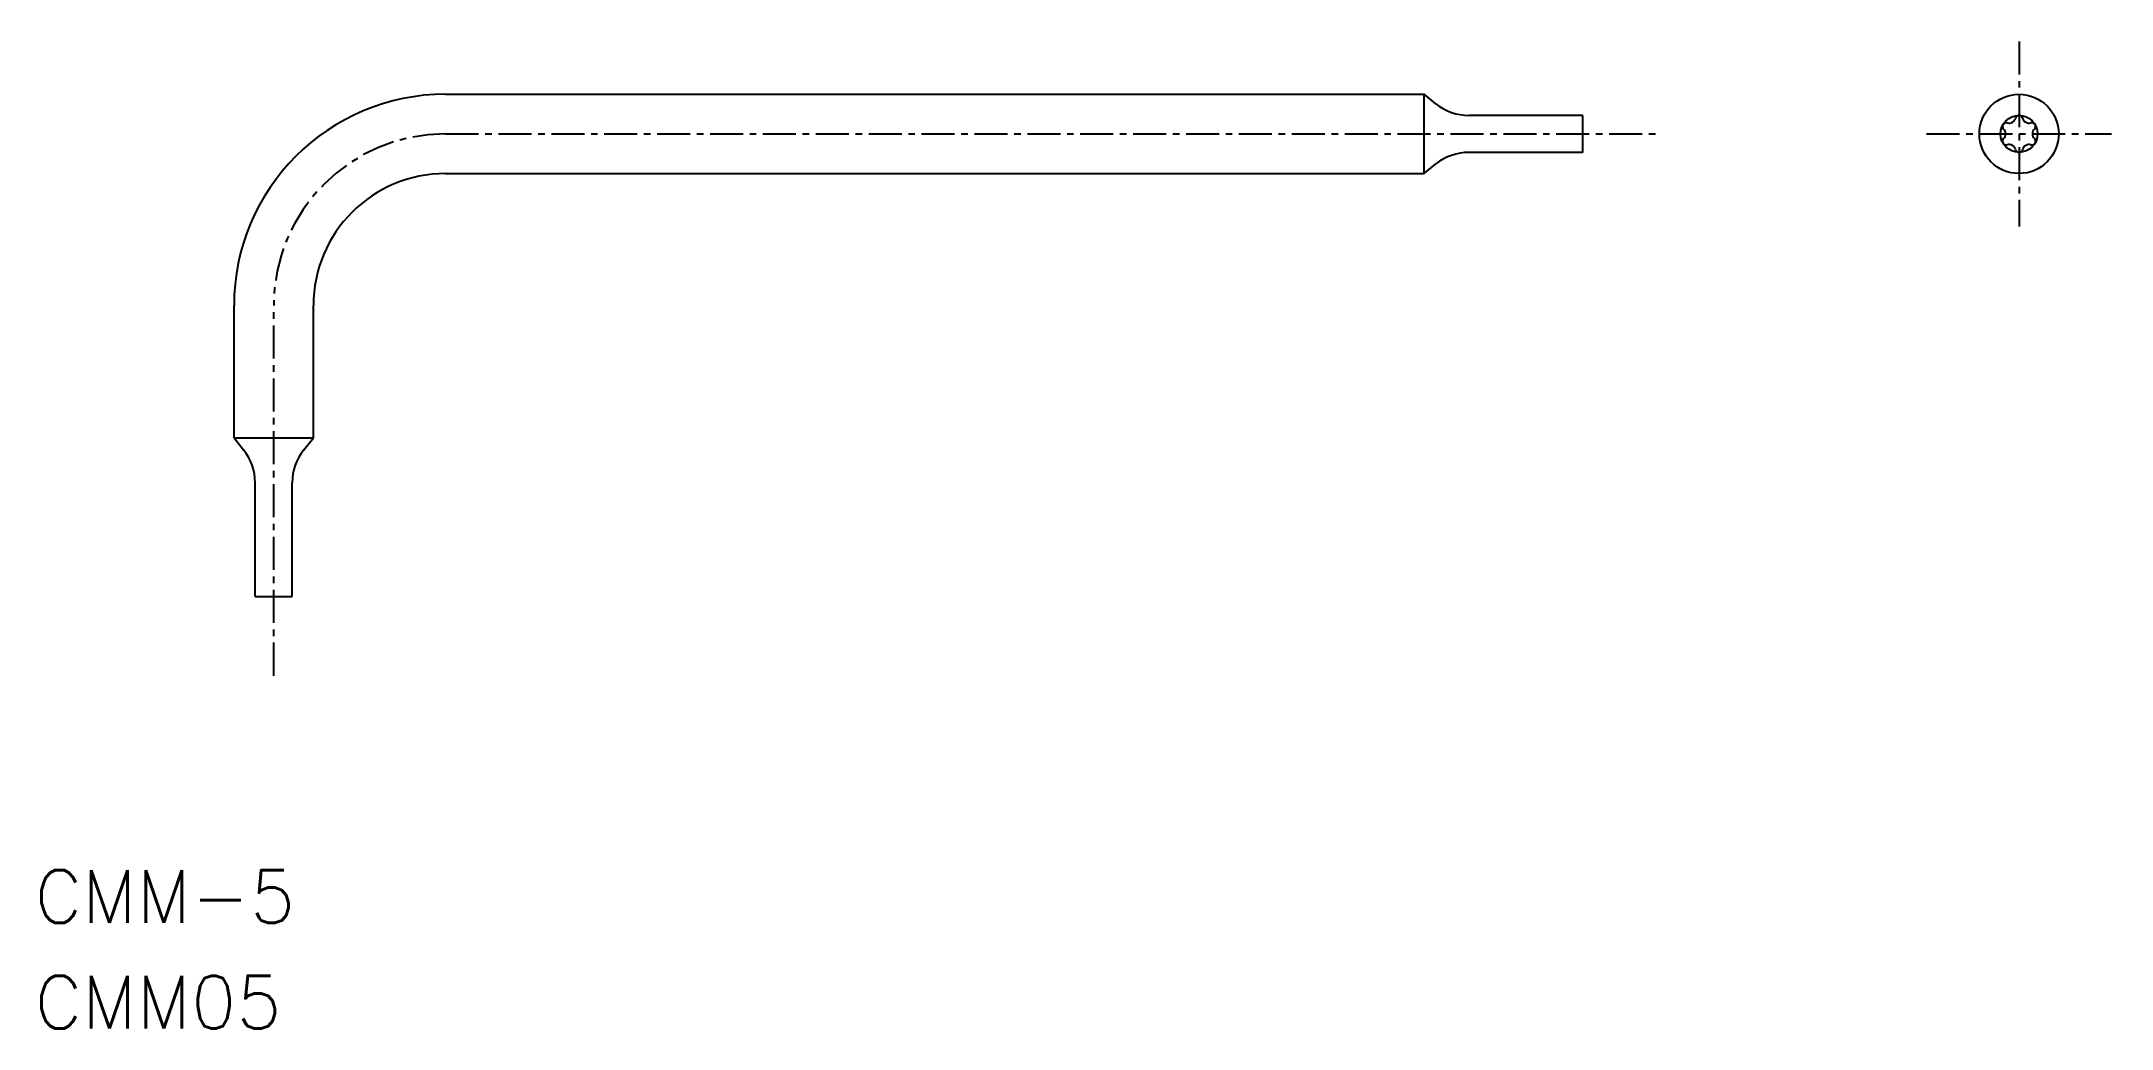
# Model space of a CAD drawing. Extents: x 8.2 to 86.5, y 6.8 to 44.1.
import ezdxf

# ---------------------------------------------------------------- set-up
doc = ezdxf.new("R2010")
doc.units = 0
doc.linetypes.add('CENTER', pattern=[2, 1.25, -0.25, 0.25, -0.25])
doc.layers.get('0').update_dxf_attribs({"linetype": 'CONTINUOUS'})
doc.layers.add('CENTER', color=1, linetype='CENTER')
doc.styles.get("Standard").update_dxf_attribs({"font": 'romans.shx', "bigfont": 'extfont.shx'})

msp = doc.modelspace()

# ---------------------------------------------------------------- linework, layer by layer
at = {"color": 7, "linetype": 'CONTINUOUS'}
for p, q in [((23.463, 42.117), (60.463, 42.117)), ((60.915, 41.755), (60.463, 42.117)), ((60.463, 39.117), (60.463, 42.117)), ((66.463, 41.317), (62.164, 41.317)), ((66.463, 39.917), (66.463, 41.317)), ((60.463, 39.117), (60.915, 39.478)), ((66.463, 39.917), (62.164, 39.917)), ((23.463, 39.117), (60.463, 39.117)), ((15.463, 29.117), (15.463, 34.117)), ((18.463, 29.117), (18.463, 34.117)), ((15.463, 29.117), (18.463, 29.117)), ((15.463, 29.117), (15.824, 28.665)), ((18.101, 28.665), (18.463, 29.117)), ((16.263, 23.117), (16.263, 27.415)), ((17.663, 23.117), (17.663, 27.415)), ((16.263, 23.117), (17.663, 23.117))]:
    msp.add_line(p, q, dxfattribs=at)
for radius in [1.5, 0.7]:
    msp.add_circle((82.963, 40.617), radius, dxfattribs=at)
for centre, radius, start, end in [((23.463, 34.117), 8, 90, 180), ((62.164, 43.317), 2, 231.34019, 270), ((82.478, 40.897), 0.14, 73.61173, 226.38827), ((82.211, 40.617), 0.247, 313.61173, 46.38827), ((82.587, 41.268), 0.247, 253.61173, 346.38827), ((82.963, 41.177), 0.14, 13.61173, 166.38827), ((83.339, 41.268), 0.247, 193.61173, 286.38827), ((83.448, 40.897), 0.14, 313.61173, 106.38827), ((83.714, 40.617), 0.247, 133.61173, 226.38827), ((82.478, 40.337), 0.14, 133.61173, 286.38827), ((82.587, 39.966), 0.247, 13.61173, 106.38827), ((82.963, 40.057), 0.14, 193.61173, 346.38827), ((83.339, 39.966), 0.247, 73.61173, 166.38827), ((83.448, 40.337), 0.14, 253.61173, 46.38827), ((62.164, 37.917), 2, 90, 128.65981), ((23.463, 34.117), 5, 90, 180), ((14.263, 27.415), 2, 0, 38.65981), ((19.663, 27.415), 2, 141.34019, 180)]:
    msp.add_arc(centre, radius, start, end, dxfattribs=at)
at = {"layer": 'CENTER', "color": 1, "linetype": 'CENTER'}
for p, q in [((82.963, 44.117), (82.963, 37.117)), ((23.463, 40.617), (69.463, 40.617)), ((79.463, 40.617), (86.463, 40.617)), ((16.963, 20.117), (16.963, 34.117))]:
    msp.add_line(p, q, dxfattribs=at)
msp.add_arc((23.463, 34.117), 6.5, 90, 180, dxfattribs=at)

# ---------------------------------------------------------------- texts
at = {"color": 7, "linetype": 'CONTINUOUS'}
for s, p in [('CMM-5', (7.923, 10.763)), ('CMM05', (7.923, 6.763))]:
    msp.add_text(s, height=2, dxfattribs=at).set_placement(p)

doc.saveas('drawing.dxf')
